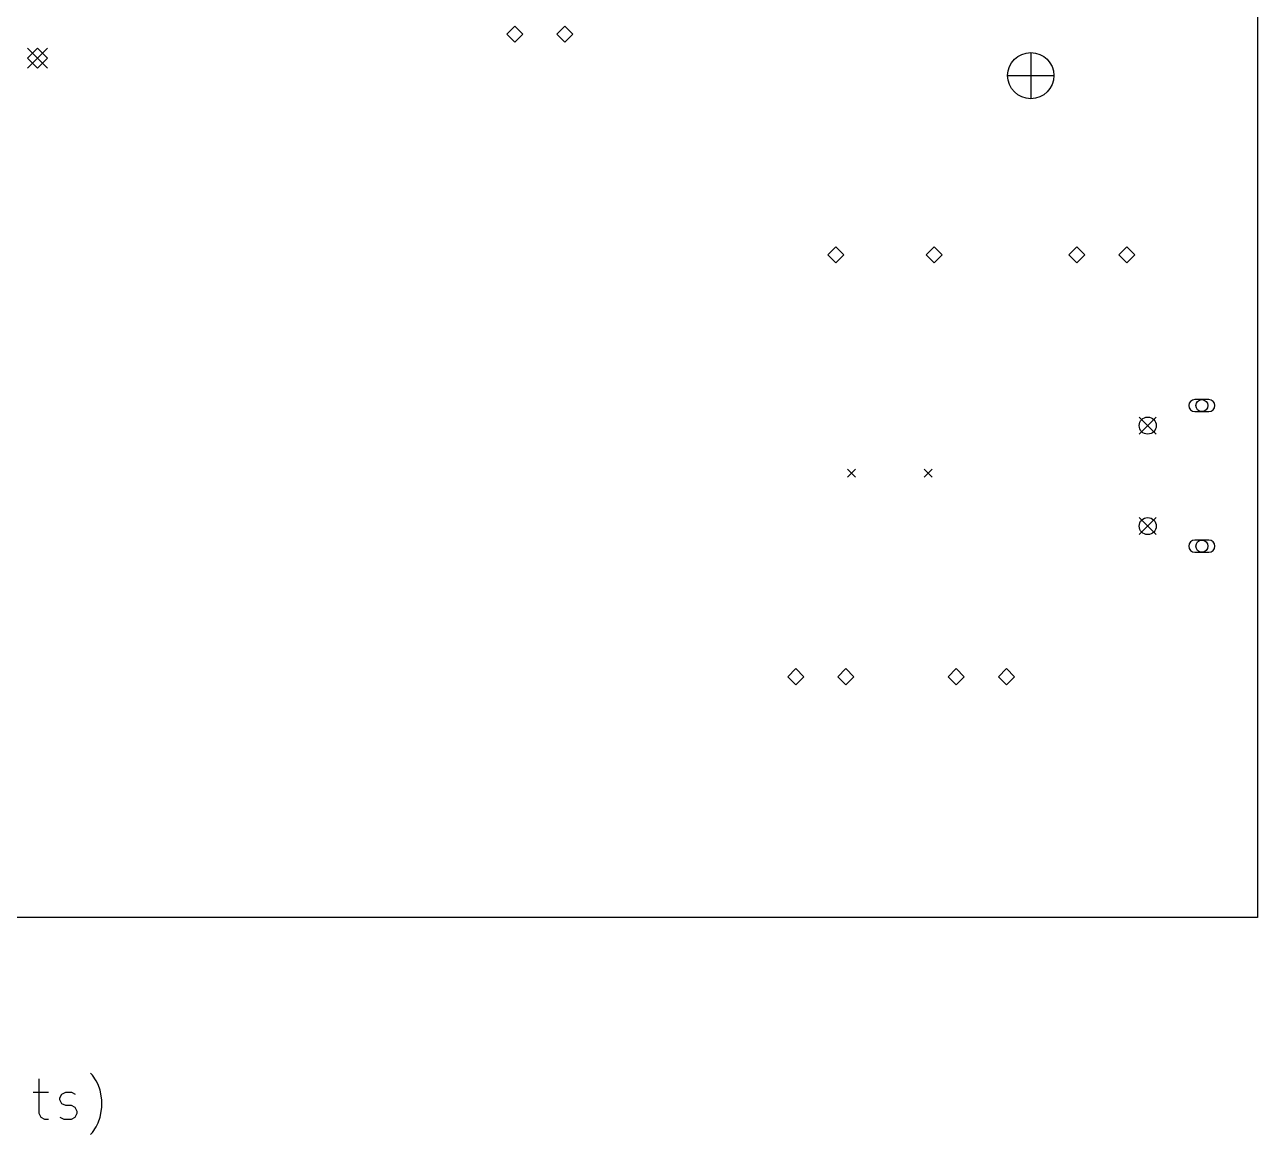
# Model space of a CAD drawing. Extents: x 2.4 to 7.28, y -7.56 to -1.5.
# Drawn here: x 4.866 to 7.283, y -6.724 to -4.548 of the extents above; entities that cross this region are included whole.
import ezdxf

# ---------------------------------------------------------------- set-up
doc = ezdxf.new("R2010")
doc.units = 0
doc.header["$MEASUREMENT"] = 0
doc.layers.add('BLACK', color=7, linetype='CONTINUOUS')

msp = doc.modelspace()

# ---------------------------------------------------------------- linework, layer by layer
at = {"layer": 'BLACK', "linetype": 'CONTINUOUS'}
for p, q in [((7.2835, -1.4961), (7.2835, -6.2992)), ((5.8268, -4.5512), (5.811, -4.5669)), ((5.811, -4.5669), (5.8268, -4.5827)), ((5.8425, -4.5669), (5.8268, -4.5512)), ((5.8268, -4.5827), (5.8425, -4.5669)), ((5.9252, -4.5512), (5.9094, -4.5669)), ((5.9094, -4.5669), (5.9252, -4.5827)), ((5.9409, -4.5669), (5.9252, -4.5512)), ((5.9252, -4.5827), (5.9409, -4.5669)), ((4.8713, -4.5945), (4.9106, -4.6339)), ((4.9106, -4.5945), (4.8713, -4.6339)), ((4.8909, -4.5945), (4.8713, -4.6142)), ((4.8713, -4.6142), (4.8909, -4.6339)), ((4.9106, -4.6142), (4.8909, -4.5945)), ((4.8909, -4.6339), (4.9106, -4.6142)), ((6.839, -4.6031), (6.839, -4.6937)), ((6.7937, -4.6484), (6.8843, -4.6484)), ((6.4567, -4.9843), (6.4409, -5)), ((6.4409, -5), (6.4567, -5.0157)), ((6.4724, -5), (6.4567, -4.9843)), ((6.4567, -5.0157), (6.4724, -5)), ((6.6496, -4.9843), (6.6339, -5)), ((6.6339, -5), (6.6496, -5.0157)), ((6.6654, -5), (6.6496, -4.9843)), ((6.6496, -5.0157), (6.6654, -5)), ((6.9291, -4.9843), (6.9134, -5)), ((6.9134, -5), (6.9291, -5.0157)), ((6.9449, -5), (6.9291, -4.9843)), ((6.9291, -5.0157), (6.9449, -5)), ((7.0276, -4.9843), (7.0118, -5)), ((7.0118, -5), (7.0276, -5.0157)), ((7.0433, -5), (7.0276, -4.9843)), ((7.0276, -5.0157), (7.0433, -5)), ((7.1885, -5.2835), (7.1609, -5.2835)), ((7.0517, -5.3179), (7.0851, -5.3514)), ((7.0851, -5.3179), (7.0517, -5.3514)), ((7.1609, -5.3071), (7.1885, -5.3071)), ((6.4795, -5.4199), (6.4953, -5.4356)), ((6.4953, -5.4199), (6.4795, -5.4356)), ((6.6301, -5.4199), (6.6459, -5.4356)), ((6.6459, -5.4199), (6.6301, -5.4356)), ((7.0517, -5.5148), (7.0851, -5.5482)), ((7.0851, -5.5148), (7.0517, -5.5482)), ((7.1885, -5.5591), (7.1609, -5.5591)), ((7.1609, -5.5827), (7.1885, -5.5827)), ((6.378, -5.811), (6.3622, -5.8268)), ((6.3622, -5.8268), (6.378, -5.8425)), ((6.3937, -5.8268), (6.378, -5.811)), ((6.378, -5.8425), (6.3937, -5.8268)), ((6.4764, -5.811), (6.4606, -5.8268)), ((6.4606, -5.8268), (6.4764, -5.8425)), ((6.4921, -5.8268), (6.4764, -5.811)), ((6.4764, -5.8425), (6.4921, -5.8268)), ((6.6929, -5.811), (6.6772, -5.8268)), ((6.6772, -5.8268), (6.6929, -5.8425)), ((6.7087, -5.8268), (6.6929, -5.811)), ((6.6929, -5.8425), (6.7087, -5.8268)), ((6.7913, -5.811), (6.7756, -5.8268)), ((6.7756, -5.8268), (6.7913, -5.8425)), ((6.8071, -5.8268), (6.7913, -5.811)), ((6.7913, -5.8425), (6.8071, -5.8268)), ((7.2835, -6.2992), (2.4803, -6.2992)), ((4.8935, -6.6153), (4.8935, -6.6828)), ((4.9985, -6.6078), (4.9947, -6.6041)), ((5.006, -6.6191), (4.9985, -6.6078)), ((5.0097, -6.6266), (5.006, -6.6191)), ((4.8822, -6.6416), (4.9122, -6.6416)), ((4.9347, -6.6528), (4.9385, -6.6453)), ((4.9385, -6.6453), (4.946, -6.6416)), ((4.946, -6.6416), (4.9572, -6.6416)), ((4.9572, -6.6416), (4.9647, -6.6453)), ((5.0135, -6.6378), (5.0097, -6.6266)), ((5.0172, -6.6566), (5.0135, -6.6378)), ((4.9347, -6.6566), (4.9347, -6.6528)), ((4.9385, -6.6641), (4.9347, -6.6566)), ((4.946, -6.6678), (4.9385, -6.6641)), ((4.9572, -6.6678), (4.946, -6.6678)), ((4.9647, -6.6716), (4.9572, -6.6678)), ((4.9685, -6.6791), (4.9647, -6.6716)), ((5.0135, -6.6903), (5.0172, -6.6716)), ((5.0172, -6.6716), (5.0172, -6.6566)), ((4.8935, -6.6828), (4.8972, -6.6903)), ((4.8972, -6.6903), (4.9047, -6.6941)), ((4.9047, -6.6941), (4.9122, -6.6941)), ((4.9347, -6.6903), (4.9422, -6.6941)), ((4.9422, -6.6941), (4.9572, -6.6941)), ((4.9572, -6.6941), (4.9647, -6.6903)), ((4.9647, -6.6903), (4.9685, -6.6828)), ((4.9685, -6.6828), (4.9685, -6.6791)), ((5.0097, -6.7016), (5.0135, -6.6903)), ((4.9947, -6.7241), (4.9985, -6.7203)), ((4.9985, -6.7203), (5.006, -6.7091)), ((5.006, -6.7091), (5.0097, -6.7016))]:
    msp.add_line(p, q, dxfattribs=at)
at = {"layer": 'BLACK'}
for centre, radius in [((6.839, -4.6484), 0.0453), ((7.1747, -5.2953), 0.0118), ((7.0684, -5.3346), 0.0167), ((7.0684, -5.5315), 0.0167), ((7.1747, -5.5709), 0.0118)]:
    msp.add_circle(centre, radius, dxfattribs=at)
for centre, start, end in [((7.1609, -5.2953), 90, 270), ((7.1885, -5.2953), 270, 450), ((7.1609, -5.5709), 450, 630), ((7.1885, -5.5709), 270, 450)]:
    msp.add_arc(centre, 0.0118, start, end, dxfattribs=at)

doc.saveas('drawing.dxf')
